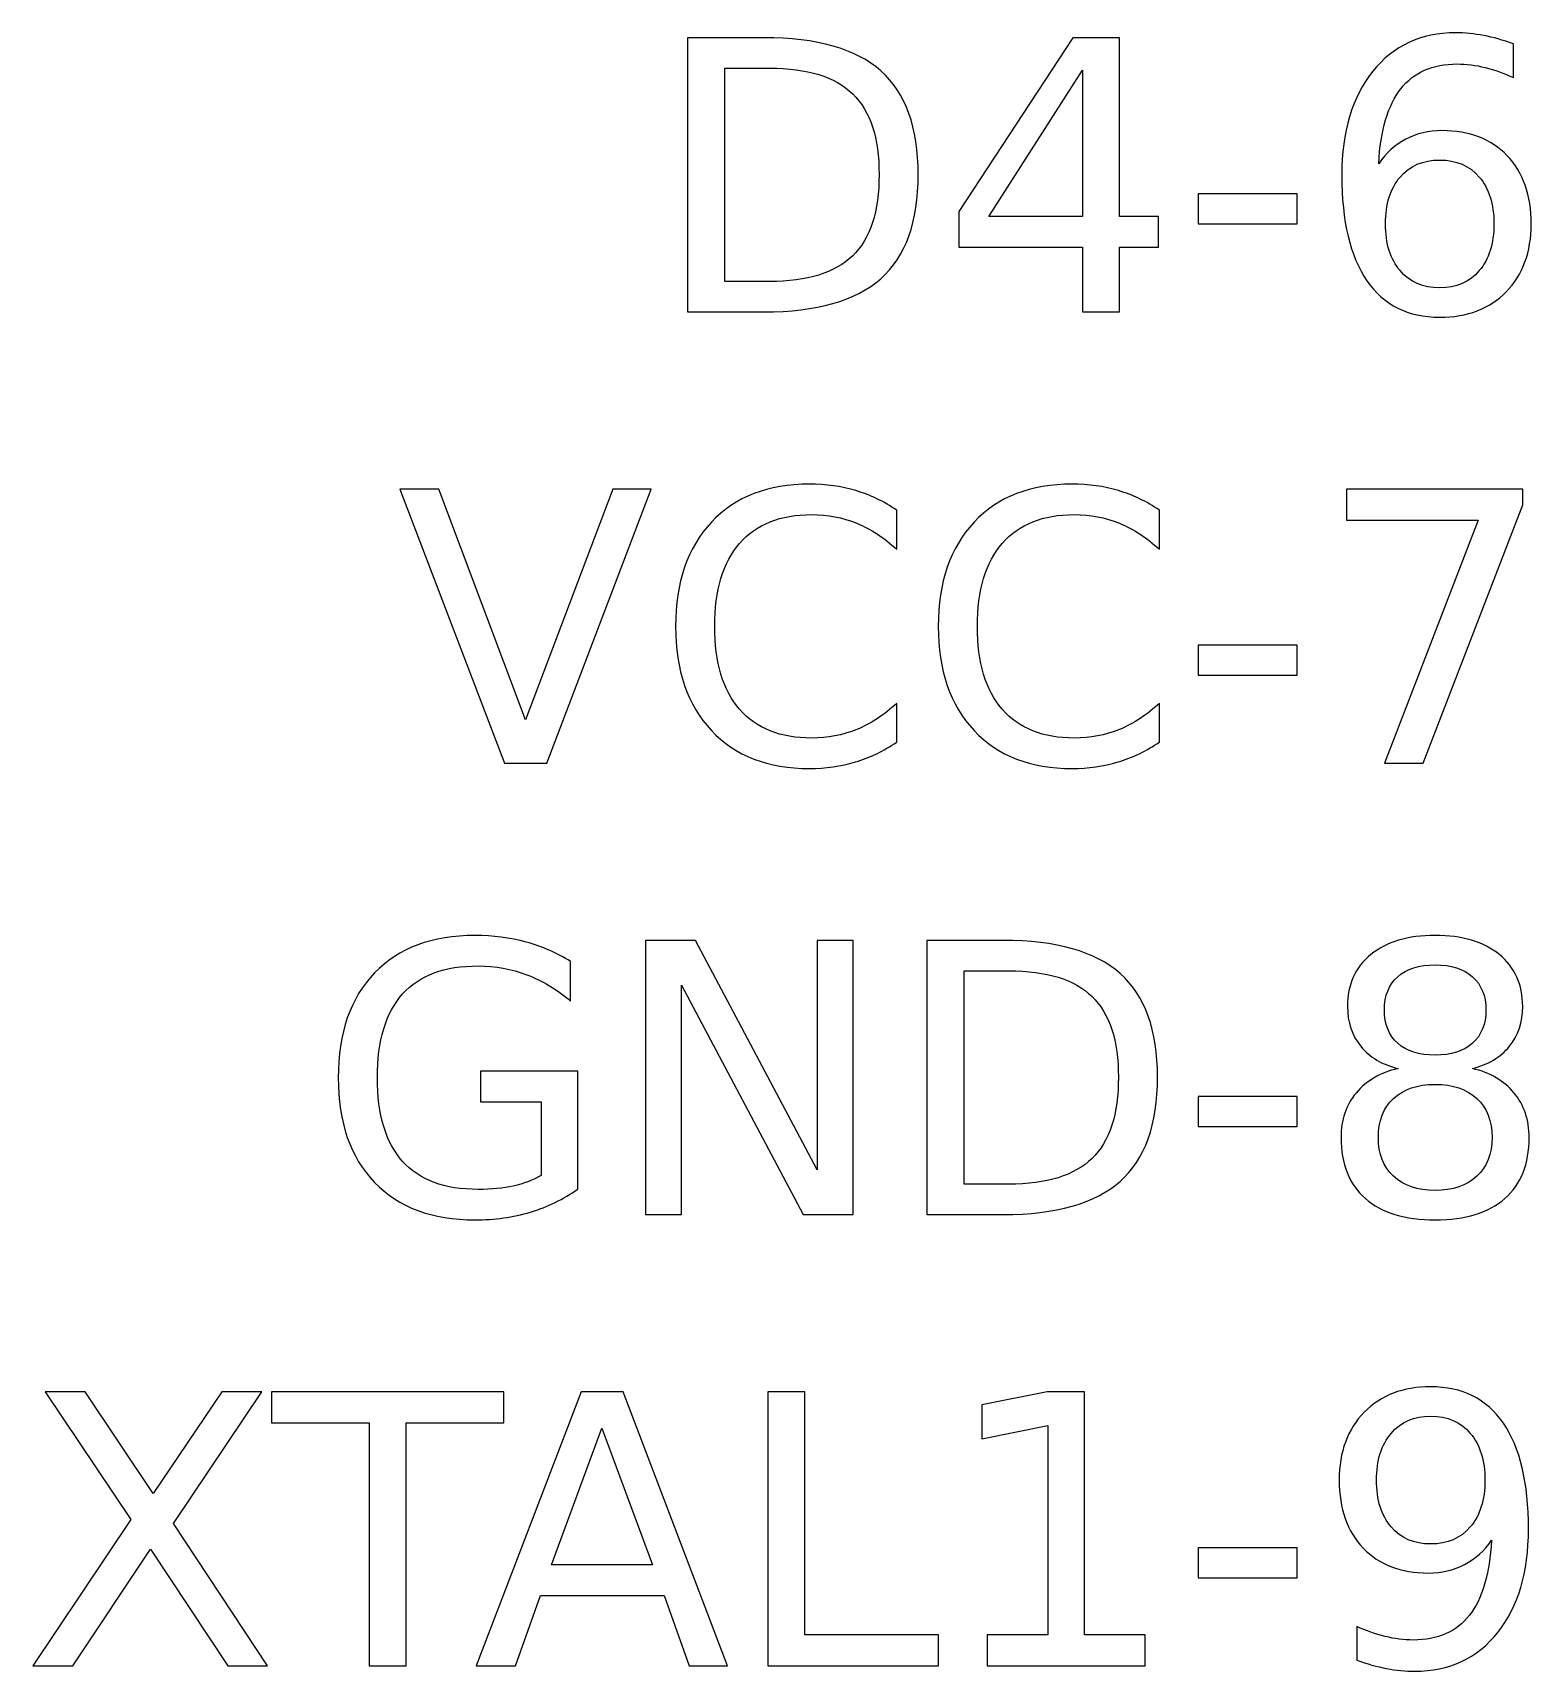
# Model space of a CAD drawing. Header units: centimetres. Extents: x -12.19 to -8.67, y -16.58 to -12.59.
# Drawn here: x -11.825 to -10.982, y -15.311 to -14.389 of the extents above; entities that cross this region are included whole.
import ezdxf

# ---------------------------------------------------------------- set-up
doc = ezdxf.new("R2010")
doc.units = ezdxf.units.CM
doc.header["$MEASUREMENT"] = 0
doc.layers.add('Layer 1', color=7, linetype='Continuous')

msp = doc.modelspace()

# ---------------------------------------------------------------- linework, layer by layer
at = {"layer": 'Layer 1', "color": 250}
for points, knots in [([(-11.45641, -14.39175), (-11.45641, -14.39175), (-11.41353, -14.39175), (-11.41353, -14.39175), (-11.41353, -14.39175), (-11.38361, -14.39175), (-11.36167, -14.39796), (-11.3477, -14.41041), (-11.3477, -14.41041), (-11.3337, -14.42283), (-11.32672, -14.4423), (-11.32672, -14.46876), (-11.32672, -14.46876), (-11.32672, -14.49536), (-11.33374, -14.51487), (-11.34781, -14.52735), (-11.34781, -14.52735), (-11.36185, -14.53981), (-11.38375, -14.54605), (-11.41353, -14.54605), (-11.41353, -14.54605), (-11.41353, -14.54605), (-11.45641, -14.54605), (-11.45641, -14.54605), (-11.45641, -14.54605), (-11.45641, -14.54605), (-11.45641, -14.39175), (-11.45641, -14.39175)], [0, 0, 0, 0, 0.142857, 0.142857, 0.142857, 0.142857, 0.285714, 0.285714, 0.285714, 0.285714, 0.428571, 0.428571, 0.428571, 0.428571, 0.571429, 0.571429, 0.571429, 0.571429, 0.714286, 0.714286, 0.714286, 0.714286, 0.857143, 0.857143, 0.857143, 0.857143, 1, 1, 1, 1]), ([(-11.23974, -14.39175), (-11.23974, -14.39175), (-11.21349, -14.39175), (-11.21349, -14.39175), (-11.21349, -14.39175), (-11.21349, -14.39175), (-11.21349, -14.49232), (-11.21349, -14.49232), (-11.21349, -14.49232), (-11.21349, -14.49232), (-11.19148, -14.49232), (-11.19148, -14.49232), (-11.19148, -14.49232), (-11.19148, -14.49232), (-11.19148, -14.50968), (-11.19148, -14.50968), (-11.19148, -14.50968), (-11.19148, -14.50968), (-11.21349, -14.50968), (-11.21349, -14.50968), (-11.21349, -14.50968), (-11.21349, -14.50968), (-11.21349, -14.54605), (-11.21349, -14.54605), (-11.21349, -14.54605), (-11.21349, -14.54605), (-11.23427, -14.54605), (-11.23427, -14.54605), (-11.23427, -14.54605), (-11.23427, -14.54605), (-11.23427, -14.50968), (-11.23427, -14.50968), (-11.23427, -14.50968), (-11.23427, -14.50968), (-11.30389, -14.50968), (-11.30389, -14.50968), (-11.30389, -14.50968), (-11.30389, -14.50968), (-11.30389, -14.48954), (-11.30389, -14.48954), (-11.30389, -14.48954), (-11.30389, -14.48954), (-11.23974, -14.39175), (-11.23974, -14.39175)], [0, 0, 0, 0, 0.090909, 0.090909, 0.090909, 0.090909, 0.181818, 0.181818, 0.181818, 0.181818, 0.272727, 0.272727, 0.272727, 0.272727, 0.363636, 0.363636, 0.363636, 0.363636, 0.454545, 0.454545, 0.454545, 0.454545, 0.545455, 0.545455, 0.545455, 0.545455, 0.636364, 0.636364, 0.636364, 0.636364, 0.727273, 0.727273, 0.727273, 0.727273, 0.818182, 0.818182, 0.818182, 0.818182, 0.909091, 0.909091, 0.909091, 0.909091, 1, 1, 1, 1]), ([(-10.99192, -14.39517), (-10.99192, -14.39517), (-10.99192, -14.41419), (-10.99192, -14.41419), (-10.99192, -14.41419), (-10.99714, -14.41172), (-11.00243, -14.40981), (-11.00779, -14.40851), (-11.00779, -14.40851), (-11.01312, -14.4072), (-11.01841, -14.40653), (-11.02367, -14.40653), (-11.02367, -14.40653), (-11.03742, -14.40653), (-11.04797, -14.41119), (-11.05524, -14.42047), (-11.05524, -14.42047), (-11.0625, -14.42978), (-11.06666, -14.44382), (-11.06768, -14.46266), (-11.06768, -14.46266), (-11.06362, -14.45666), (-11.05851, -14.45204), (-11.05238, -14.44883), (-11.05238, -14.44883), (-11.04624, -14.44562), (-11.03951, -14.44403), (-11.03213, -14.44403), (-11.03213, -14.44403), (-11.01665, -14.44403), (-11.00437, -14.44872), (-10.99537, -14.45814), (-10.99537, -14.45814), (-10.98638, -14.46756), (-10.9819, -14.48033), (-10.9819, -14.49652), (-10.9819, -14.49652), (-10.9819, -14.5124), (-10.98659, -14.5251), (-10.99594, -14.53469), (-10.99594, -14.53469), (-11.00532, -14.54425), (-11.01781, -14.54905), (-11.03337, -14.54905), (-11.03337, -14.54905), (-11.05122, -14.54905), (-11.06486, -14.5422), (-11.07431, -14.52852), (-11.07431, -14.52852), (-11.08373, -14.51487), (-11.08846, -14.49504), (-11.08846, -14.46904), (-11.08846, -14.46904), (-11.08846, -14.44466), (-11.08267, -14.42523), (-11.0711, -14.41073), (-11.0711, -14.41073), (-11.0595, -14.39623), (-11.04399, -14.38896), (-11.02448, -14.38896), (-11.02448, -14.38896), (-11.01926, -14.38896), (-11.01396, -14.38949), (-11.0086, -14.39052), (-11.0086, -14.39052), (-11.00328, -14.39154), (-10.9977, -14.39309), (-10.99192, -14.39517)], [0, 0, 0, 0, 0.058824, 0.058824, 0.058824, 0.058824, 0.117647, 0.117647, 0.117647, 0.117647, 0.176471, 0.176471, 0.176471, 0.176471, 0.235294, 0.235294, 0.235294, 0.235294, 0.294118, 0.294118, 0.294118, 0.294118, 0.352941, 0.352941, 0.352941, 0.352941, 0.411765, 0.411765, 0.411765, 0.411765, 0.470588, 0.470588, 0.470588, 0.470588, 0.529412, 0.529412, 0.529412, 0.529412, 0.588235, 0.588235, 0.588235, 0.588235, 0.647059, 0.647059, 0.647059, 0.647059, 0.705882, 0.705882, 0.705882, 0.705882, 0.764706, 0.764706, 0.764706, 0.764706, 0.823529, 0.823529, 0.823529, 0.823529, 0.882353, 0.882353, 0.882353, 0.882353, 0.941176, 0.941176, 0.941176, 0.941176, 1, 1, 1, 1]), ([(-11.43553, -14.40889), (-11.43553, -14.40889), (-11.43553, -14.52891), (-11.43553, -14.52891), (-11.43553, -14.52891), (-11.43553, -14.52891), (-11.41032, -14.52891), (-11.41032, -14.52891), (-11.41032, -14.52891), (-11.38904, -14.52891), (-11.37345, -14.52407), (-11.36354, -14.51444), (-11.36354, -14.51444), (-11.35366, -14.50478), (-11.34872, -14.48957), (-11.34872, -14.46876), (-11.34872, -14.46876), (-11.34872, -14.44809), (-11.35366, -14.43292), (-11.36354, -14.42332), (-11.36354, -14.42332), (-11.37345, -14.41369), (-11.38904, -14.40889), (-11.41032, -14.40889), (-11.41032, -14.40889), (-11.41032, -14.40889), (-11.43553, -14.40889), (-11.43553, -14.40889)], [0, 0, 0, 0, 0.142857, 0.142857, 0.142857, 0.142857, 0.285714, 0.285714, 0.285714, 0.285714, 0.428571, 0.428571, 0.428571, 0.428571, 0.571429, 0.571429, 0.571429, 0.571429, 0.714286, 0.714286, 0.714286, 0.714286, 0.857143, 0.857143, 0.857143, 0.857143, 1, 1, 1, 1]), ([(-11.23427, -14.40995), (-11.23427, -14.40995), (-11.28696, -14.49232), (-11.28696, -14.49232), (-11.28696, -14.49232), (-11.28696, -14.49232), (-11.23427, -14.49232), (-11.23427, -14.49232), (-11.23427, -14.49232), (-11.23427, -14.49232), (-11.23427, -14.40995), (-11.23427, -14.40995)], [0, 0, 0, 0, 0.333333, 0.333333, 0.333333, 0.333333, 0.666667, 0.666667, 0.666667, 0.666667, 1, 1, 1, 1]), ([(-11.03337, -14.46057), (-11.04275, -14.46057), (-11.05019, -14.46378), (-11.05566, -14.47017), (-11.05566, -14.47017), (-11.06112, -14.47659), (-11.06387, -14.48537), (-11.06387, -14.49652), (-11.06387, -14.49652), (-11.06387, -14.50763), (-11.06112, -14.51638), (-11.05566, -14.52284), (-11.05566, -14.52284), (-11.05019, -14.52929), (-11.04275, -14.5325), (-11.03337, -14.5325), (-11.03337, -14.5325), (-11.02402, -14.5325), (-11.01658, -14.52929), (-11.01111, -14.52284), (-11.01111, -14.52284), (-11.00564, -14.51638), (-11.00289, -14.50763), (-11.00289, -14.49652), (-11.00289, -14.49652), (-11.00289, -14.48537), (-11.00564, -14.47659), (-11.01111, -14.47017), (-11.01111, -14.47017), (-11.01658, -14.46378), (-11.02402, -14.46057), (-11.03337, -14.46057)], [0, 0, 0, 0, 0.125, 0.125, 0.125, 0.125, 0.25, 0.25, 0.25, 0.25, 0.375, 0.375, 0.375, 0.375, 0.5, 0.5, 0.5, 0.5, 0.625, 0.625, 0.625, 0.625, 0.75, 0.75, 0.75, 0.75, 0.875, 0.875, 0.875, 0.875, 1, 1, 1, 1]), ([(-11.16926, -14.47962), (-11.16926, -14.47962), (-11.11357, -14.47962), (-11.11357, -14.47962), (-11.11357, -14.47962), (-11.11357, -14.47962), (-11.11357, -14.49656), (-11.11357, -14.49656), (-11.11357, -14.49656), (-11.11357, -14.49656), (-11.16926, -14.49656), (-11.16926, -14.49656), (-11.16926, -14.49656), (-11.16926, -14.49656), (-11.16926, -14.47962), (-11.16926, -14.47962)], [0, 0, 0, 0, 0.25, 0.25, 0.25, 0.25, 0.5, 0.5, 0.5, 0.5, 0.75, 0.75, 0.75, 0.75, 1, 1, 1, 1]), ([(-11.55934, -14.80005), (-11.55934, -14.80005), (-11.61824, -14.64575), (-11.61824, -14.64575), (-11.61824, -14.64575), (-11.61824, -14.64575), (-11.59644, -14.64575), (-11.59644, -14.64575), (-11.59644, -14.64575), (-11.59644, -14.64575), (-11.54756, -14.77567), (-11.54756, -14.77567), (-11.54756, -14.77567), (-11.54756, -14.77567), (-11.49856, -14.64575), (-11.49856, -14.64575), (-11.49856, -14.64575), (-11.49856, -14.64575), (-11.47687, -14.64575), (-11.47687, -14.64575), (-11.47687, -14.64575), (-11.47687, -14.64575), (-11.53567, -14.80005), (-11.53567, -14.80005), (-11.53567, -14.80005), (-11.53567, -14.80005), (-11.55934, -14.80005), (-11.55934, -14.80005)], [0, 0, 0, 0, 0.142857, 0.142857, 0.142857, 0.142857, 0.285714, 0.285714, 0.285714, 0.285714, 0.428571, 0.428571, 0.428571, 0.428571, 0.571429, 0.571429, 0.571429, 0.571429, 0.714286, 0.714286, 0.714286, 0.714286, 0.857143, 0.857143, 0.857143, 0.857143, 1, 1, 1, 1]), ([(-11.33881, -14.65764), (-11.33881, -14.65764), (-11.33881, -14.67965), (-11.33881, -14.67965), (-11.33881, -14.67965), (-11.34582, -14.67309), (-11.35333, -14.66822), (-11.36127, -14.66498), (-11.36127, -14.66498), (-11.36924, -14.66173), (-11.37768, -14.66011), (-11.38664, -14.66011), (-11.38664, -14.66011), (-11.40427, -14.66011), (-11.41779, -14.6655), (-11.42717, -14.6763), (-11.42717, -14.6763), (-11.43651, -14.68706), (-11.4412, -14.70265), (-11.4412, -14.72304), (-11.4412, -14.72304), (-11.4412, -14.7434), (-11.43651, -14.75895), (-11.42717, -14.76971), (-11.42717, -14.76971), (-11.41779, -14.78051), (-11.40427, -14.7859), (-11.38664, -14.7859), (-11.38664, -14.7859), (-11.37768, -14.7859), (-11.36924, -14.78428), (-11.36127, -14.78104), (-11.36127, -14.78104), (-11.35333, -14.77779), (-11.34582, -14.77292), (-11.33881, -14.76636), (-11.33881, -14.76636), (-11.33881, -14.76636), (-11.33881, -14.78816), (-11.33881, -14.78816), (-11.33881, -14.78816), (-11.3461, -14.79314), (-11.35383, -14.79684), (-11.36201, -14.79931), (-11.36201, -14.79931), (-11.37016, -14.80181), (-11.3788, -14.80305), (-11.38787, -14.80305), (-11.38787, -14.80305), (-11.41126, -14.80305), (-11.42964, -14.79589), (-11.44307, -14.7816), (-11.44307, -14.7816), (-11.45651, -14.76731), (-11.46321, -14.74781), (-11.46321, -14.72304), (-11.46321, -14.72304), (-11.46321, -14.69824), (-11.45651, -14.6787), (-11.44307, -14.66441), (-11.44307, -14.66441), (-11.42964, -14.65012), (-11.41126, -14.64296), (-11.38787, -14.64296), (-11.38787, -14.64296), (-11.37866, -14.64296), (-11.36995, -14.6442), (-11.3618, -14.64663), (-11.3618, -14.64663), (-11.35362, -14.64907), (-11.34596, -14.65273), (-11.33881, -14.65764)], [0, 0, 0, 0, 0.055556, 0.055556, 0.055556, 0.055556, 0.111111, 0.111111, 0.111111, 0.111111, 0.166667, 0.166667, 0.166667, 0.166667, 0.222222, 0.222222, 0.222222, 0.222222, 0.277778, 0.277778, 0.277778, 0.277778, 0.333333, 0.333333, 0.333333, 0.333333, 0.388889, 0.388889, 0.388889, 0.388889, 0.444444, 0.444444, 0.444444, 0.444444, 0.5, 0.5, 0.5, 0.5, 0.555556, 0.555556, 0.555556, 0.555556, 0.611111, 0.611111, 0.611111, 0.611111, 0.666667, 0.666667, 0.666667, 0.666667, 0.722222, 0.722222, 0.722222, 0.722222, 0.777778, 0.777778, 0.777778, 0.777778, 0.833333, 0.833333, 0.833333, 0.833333, 0.888889, 0.888889, 0.888889, 0.888889, 0.944444, 0.944444, 0.944444, 0.944444, 1, 1, 1, 1]), ([(-11.19106, -14.65764), (-11.19106, -14.65764), (-11.19106, -14.67965), (-11.19106, -14.67965), (-11.19106, -14.67965), (-11.19807, -14.67309), (-11.20558, -14.66822), (-11.21352, -14.66498), (-11.21352, -14.66498), (-11.22149, -14.66173), (-11.22993, -14.66011), (-11.23889, -14.66011), (-11.23889, -14.66011), (-11.25652, -14.66011), (-11.27004, -14.6655), (-11.27942, -14.6763), (-11.27942, -14.6763), (-11.28876, -14.68706), (-11.29345, -14.70265), (-11.29345, -14.72304), (-11.29345, -14.72304), (-11.29345, -14.7434), (-11.28876, -14.75895), (-11.27942, -14.76971), (-11.27942, -14.76971), (-11.27004, -14.78051), (-11.25652, -14.7859), (-11.23889, -14.7859), (-11.23889, -14.7859), (-11.22993, -14.7859), (-11.22149, -14.78428), (-11.21352, -14.78104), (-11.21352, -14.78104), (-11.20558, -14.77779), (-11.19807, -14.77292), (-11.19106, -14.76636), (-11.19106, -14.76636), (-11.19106, -14.76636), (-11.19106, -14.78816), (-11.19106, -14.78816), (-11.19106, -14.78816), (-11.19835, -14.79314), (-11.20608, -14.79684), (-11.21426, -14.79931), (-11.21426, -14.79931), (-11.22241, -14.80181), (-11.23105, -14.80305), (-11.24012, -14.80305), (-11.24012, -14.80305), (-11.26351, -14.80305), (-11.28189, -14.79589), (-11.29532, -14.7816), (-11.29532, -14.7816), (-11.30876, -14.76731), (-11.31546, -14.74781), (-11.31546, -14.72304), (-11.31546, -14.72304), (-11.31546, -14.69824), (-11.30876, -14.6787), (-11.29532, -14.66441), (-11.29532, -14.66441), (-11.28189, -14.65012), (-11.26351, -14.64296), (-11.24012, -14.64296), (-11.24012, -14.64296), (-11.23091, -14.64296), (-11.2222, -14.6442), (-11.21405, -14.64663), (-11.21405, -14.64663), (-11.20587, -14.64907), (-11.19821, -14.65273), (-11.19106, -14.65764)], [0, 0, 0, 0, 0.055556, 0.055556, 0.055556, 0.055556, 0.111111, 0.111111, 0.111111, 0.111111, 0.166667, 0.166667, 0.166667, 0.166667, 0.222222, 0.222222, 0.222222, 0.222222, 0.277778, 0.277778, 0.277778, 0.277778, 0.333333, 0.333333, 0.333333, 0.333333, 0.388889, 0.388889, 0.388889, 0.388889, 0.444444, 0.444444, 0.444444, 0.444444, 0.5, 0.5, 0.5, 0.5, 0.555556, 0.555556, 0.555556, 0.555556, 0.611111, 0.611111, 0.611111, 0.611111, 0.666667, 0.666667, 0.666667, 0.666667, 0.722222, 0.722222, 0.722222, 0.722222, 0.777778, 0.777778, 0.777778, 0.777778, 0.833333, 0.833333, 0.833333, 0.833333, 0.888889, 0.888889, 0.888889, 0.888889, 0.944444, 0.944444, 0.944444, 0.944444, 1, 1, 1, 1]), ([(-11.08588, -14.64575), (-11.08588, -14.64575), (-10.98666, -14.64575), (-10.98666, -14.64575), (-10.98666, -14.64575), (-10.98666, -14.64575), (-10.98666, -14.65464), (-10.98666, -14.65464), (-10.98666, -14.65464), (-10.98666, -14.65464), (-11.04272, -14.80005), (-11.04272, -14.80005), (-11.04272, -14.80005), (-11.04272, -14.80005), (-11.06451, -14.80005), (-11.06451, -14.80005), (-11.06451, -14.80005), (-11.06451, -14.80005), (-11.01178, -14.66332), (-11.01178, -14.66332), (-11.01178, -14.66332), (-11.01178, -14.66332), (-11.08588, -14.66332), (-11.08588, -14.66332), (-11.08588, -14.66332), (-11.08588, -14.66332), (-11.08588, -14.64575), (-11.08588, -14.64575)], [0, 0, 0, 0, 0.142857, 0.142857, 0.142857, 0.142857, 0.285714, 0.285714, 0.285714, 0.285714, 0.428571, 0.428571, 0.428571, 0.428571, 0.571429, 0.571429, 0.571429, 0.571429, 0.714286, 0.714286, 0.714286, 0.714286, 0.857143, 0.857143, 0.857143, 0.857143, 1, 1, 1, 1]), ([(-11.16926, -14.73362), (-11.16926, -14.73362), (-11.11357, -14.73362), (-11.11357, -14.73362), (-11.11357, -14.73362), (-11.11357, -14.73362), (-11.11357, -14.75056), (-11.11357, -14.75056), (-11.11357, -14.75056), (-11.11357, -14.75056), (-11.16926, -14.75056), (-11.16926, -14.75056), (-11.16926, -14.75056), (-11.16926, -14.75056), (-11.16926, -14.73362), (-11.16926, -14.73362)], [0, 0, 0, 0, 0.25, 0.25, 0.25, 0.25, 0.5, 0.5, 0.5, 0.5, 0.75, 0.75, 0.75, 0.75, 1, 1, 1, 1]), ([(-11.53888, -15.03204), (-11.53888, -15.03204), (-11.53888, -14.99059), (-11.53888, -14.99059), (-11.53888, -14.99059), (-11.53888, -14.99059), (-11.57299, -14.99059), (-11.57299, -14.99059), (-11.57299, -14.99059), (-11.57299, -14.99059), (-11.57299, -14.97344), (-11.57299, -14.97344), (-11.57299, -14.97344), (-11.57299, -14.97344), (-11.51821, -14.97344), (-11.51821, -14.97344), (-11.51821, -14.97344), (-11.51821, -14.97344), (-11.51821, -15.03969), (-11.51821, -15.03969), (-11.51821, -15.03969), (-11.52626, -15.04541), (-11.53514, -15.04975), (-11.54487, -15.05267), (-11.54487, -15.05267), (-11.55458, -15.0556), (-11.56495, -15.05705), (-11.57599, -15.05705), (-11.57599, -15.05705), (-11.60008, -15.05705), (-11.61896, -15.04999), (-11.63253, -15.03592), (-11.63253, -15.03592), (-11.64614, -15.02181), (-11.65295, -15.00219), (-11.65295, -14.97704), (-11.65295, -14.97704), (-11.65295, -14.95185), (-11.64614, -14.9322), (-11.63253, -14.91809), (-11.63253, -14.91809), (-11.61896, -14.90402), (-11.60008, -14.89696), (-11.57595, -14.89696), (-11.57595, -14.89696), (-11.5659, -14.89696), (-11.55634, -14.8982), (-11.54727, -14.90067), (-11.54727, -14.90067), (-11.53824, -14.90317), (-11.52988, -14.90681), (-11.52224, -14.91164), (-11.52224, -14.91164), (-11.52224, -14.91164), (-11.52224, -14.93386), (-11.52224, -14.93386), (-11.52224, -14.93386), (-11.52995, -14.9273), (-11.53814, -14.9224), (-11.54681, -14.91908), (-11.54681, -14.91908), (-11.55549, -14.91577), (-11.56463, -14.91411), (-11.57422, -14.91411), (-11.57422, -14.91411), (-11.5931, -14.91411), (-11.60728, -14.91936), (-11.61673, -14.92991), (-11.61673, -14.92991), (-11.62621, -14.94046), (-11.63094, -14.95619), (-11.63094, -14.97704), (-11.63094, -14.97704), (-11.63094, -14.99785), (-11.62621, -15.01355), (-11.61673, -15.0241), (-11.61673, -15.0241), (-11.60728, -15.03465), (-11.5931, -15.0399), (-11.57422, -15.0399), (-11.57422, -15.0399), (-11.56685, -15.0399), (-11.56025, -15.03927), (-11.55447, -15.038), (-11.55447, -15.038), (-11.54868, -15.03673), (-11.5435, -15.03472), (-11.53888, -15.03204)], [0, 0, 0, 0, 0.045455, 0.045455, 0.045455, 0.045455, 0.090909, 0.090909, 0.090909, 0.090909, 0.136364, 0.136364, 0.136364, 0.136364, 0.181818, 0.181818, 0.181818, 0.181818, 0.227273, 0.227273, 0.227273, 0.227273, 0.272727, 0.272727, 0.272727, 0.272727, 0.318182, 0.318182, 0.318182, 0.318182, 0.363636, 0.363636, 0.363636, 0.363636, 0.409091, 0.409091, 0.409091, 0.409091, 0.454545, 0.454545, 0.454545, 0.454545, 0.5, 0.5, 0.5, 0.5, 0.545455, 0.545455, 0.545455, 0.545455, 0.590909, 0.590909, 0.590909, 0.590909, 0.636364, 0.636364, 0.636364, 0.636364, 0.681818, 0.681818, 0.681818, 0.681818, 0.727273, 0.727273, 0.727273, 0.727273, 0.772727, 0.772727, 0.772727, 0.772727, 0.818182, 0.818182, 0.818182, 0.818182, 0.863636, 0.863636, 0.863636, 0.863636, 0.909091, 0.909091, 0.909091, 0.909091, 0.954545, 0.954545, 0.954545, 0.954545, 1, 1, 1, 1]), ([(-11.48008, -14.89975), (-11.48008, -14.89975), (-11.45198, -14.89975), (-11.45198, -14.89975), (-11.45198, -14.89975), (-11.45198, -14.89975), (-11.38354, -15.02883), (-11.38354, -15.02883), (-11.38354, -15.02883), (-11.38354, -15.02883), (-11.38354, -14.89975), (-11.38354, -14.89975), (-11.38354, -14.89975), (-11.38354, -14.89975), (-11.3633, -14.89975), (-11.3633, -14.89975), (-11.3633, -14.89975), (-11.3633, -14.89975), (-11.3633, -15.05405), (-11.3633, -15.05405), (-11.3633, -15.05405), (-11.3633, -15.05405), (-11.39141, -15.05405), (-11.39141, -15.05405), (-11.39141, -15.05405), (-11.39141, -15.05405), (-11.45983, -14.92497), (-11.45983, -14.92497), (-11.45983, -14.92497), (-11.45983, -14.92497), (-11.45983, -15.05405), (-11.45983, -15.05405), (-11.45983, -15.05405), (-11.45983, -15.05405), (-11.48008, -15.05405), (-11.48008, -15.05405), (-11.48008, -15.05405), (-11.48008, -15.05405), (-11.48008, -14.89975), (-11.48008, -14.89975)], [0, 0, 0, 0, 0.1, 0.1, 0.1, 0.1, 0.2, 0.2, 0.2, 0.2, 0.3, 0.3, 0.3, 0.3, 0.4, 0.4, 0.4, 0.4, 0.5, 0.5, 0.5, 0.5, 0.6, 0.6, 0.6, 0.6, 0.7, 0.7, 0.7, 0.7, 0.8, 0.8, 0.8, 0.8, 0.9, 0.9, 0.9, 0.9, 1, 1, 1, 1]), ([(-11.32178, -14.89975), (-11.32178, -14.89975), (-11.2789, -14.89975), (-11.2789, -14.89975), (-11.2789, -14.89975), (-11.24898, -14.89975), (-11.22704, -14.90596), (-11.21307, -14.91841), (-11.21307, -14.91841), (-11.19907, -14.93083), (-11.19209, -14.9503), (-11.19209, -14.97676), (-11.19209, -14.97676), (-11.19209, -15.00336), (-11.19911, -15.02287), (-11.21318, -15.03535), (-11.21318, -15.03535), (-11.22722, -15.04781), (-11.24912, -15.05405), (-11.2789, -15.05405), (-11.2789, -15.05405), (-11.2789, -15.05405), (-11.32178, -15.05405), (-11.32178, -15.05405), (-11.32178, -15.05405), (-11.32178, -15.05405), (-11.32178, -14.89975), (-11.32178, -14.89975)], [0, 0, 0, 0, 0.142857, 0.142857, 0.142857, 0.142857, 0.285714, 0.285714, 0.285714, 0.285714, 0.428571, 0.428571, 0.428571, 0.428571, 0.571429, 0.571429, 0.571429, 0.571429, 0.714286, 0.714286, 0.714286, 0.714286, 0.857143, 0.857143, 0.857143, 0.857143, 1, 1, 1, 1]), ([(-11.05683, -14.97189), (-11.06578, -14.96967), (-11.07276, -14.96551), (-11.07777, -14.95937), (-11.07777, -14.95937), (-11.08274, -14.95326), (-11.08525, -14.94579), (-11.08525, -14.93697), (-11.08525, -14.93697), (-11.08525, -14.92462), (-11.08087, -14.91488), (-11.07209, -14.90772), (-11.07209, -14.90772), (-11.06331, -14.90056), (-11.05125, -14.89696), (-11.03598, -14.89696), (-11.03598, -14.89696), (-11.02063, -14.89696), (-11.00857, -14.90056), (-10.99982, -14.90772), (-10.99982, -14.90772), (-10.99107, -14.91488), (-10.9867, -14.92462), (-10.9867, -14.93697), (-10.9867, -14.93697), (-10.9867, -14.94579), (-10.9892, -14.95326), (-10.99417, -14.95937), (-10.99417, -14.95937), (-10.99918, -14.96551), (-11.00613, -14.96967), (-11.01502, -14.97189), (-11.01502, -14.97189), (-11.00493, -14.97422), (-10.9971, -14.9788), (-10.99149, -14.98565), (-10.99149, -14.98565), (-10.98588, -14.99246), (-10.98306, -15.00078), (-10.98306, -15.01066), (-10.98306, -15.01066), (-10.98306, -15.02558), (-10.98761, -15.03708), (-10.99675, -15.04505), (-10.99675, -15.04505), (-11.00589, -15.05306), (-11.01897, -15.05705), (-11.03598, -15.05705), (-11.03598, -15.05705), (-11.05298, -15.05705), (-11.06606, -15.05306), (-11.0752, -15.04505), (-11.0752, -15.04505), (-11.08433, -15.03708), (-11.08888, -15.02558), (-11.08888, -15.01066), (-11.08888, -15.01066), (-11.08888, -15.00078), (-11.08606, -14.99246), (-11.08042, -14.98565), (-11.08042, -14.98565), (-11.07474, -14.9788), (-11.06691, -14.97422), (-11.05683, -14.97189)], [0, 0, 0, 0, 0.0625, 0.0625, 0.0625, 0.0625, 0.125, 0.125, 0.125, 0.125, 0.1875, 0.1875, 0.1875, 0.1875, 0.25, 0.25, 0.25, 0.25, 0.3125, 0.3125, 0.3125, 0.3125, 0.375, 0.375, 0.375, 0.375, 0.4375, 0.4375, 0.4375, 0.4375, 0.5, 0.5, 0.5, 0.5, 0.5625, 0.5625, 0.5625, 0.5625, 0.625, 0.625, 0.625, 0.625, 0.6875, 0.6875, 0.6875, 0.6875, 0.75, 0.75, 0.75, 0.75, 0.8125, 0.8125, 0.8125, 0.8125, 0.875, 0.875, 0.875, 0.875, 0.9375, 0.9375, 0.9375, 0.9375, 1, 1, 1, 1]), ([(-11.3009, -14.91689), (-11.3009, -14.91689), (-11.3009, -15.03691), (-11.3009, -15.03691), (-11.3009, -15.03691), (-11.3009, -15.03691), (-11.27569, -15.03691), (-11.27569, -15.03691), (-11.27569, -15.03691), (-11.25441, -15.03691), (-11.23882, -15.03207), (-11.22891, -15.02244), (-11.22891, -15.02244), (-11.21903, -15.01278), (-11.21409, -14.99757), (-11.21409, -14.97676), (-11.21409, -14.97676), (-11.21409, -14.95609), (-11.21903, -14.94092), (-11.22891, -14.93132), (-11.22891, -14.93132), (-11.23882, -14.92169), (-11.25441, -14.91689), (-11.27569, -14.91689), (-11.27569, -14.91689), (-11.27569, -14.91689), (-11.3009, -14.91689), (-11.3009, -14.91689)], [0, 0, 0, 0, 0.142857, 0.142857, 0.142857, 0.142857, 0.285714, 0.285714, 0.285714, 0.285714, 0.428571, 0.428571, 0.428571, 0.428571, 0.571429, 0.571429, 0.571429, 0.571429, 0.714286, 0.714286, 0.714286, 0.714286, 0.857143, 0.857143, 0.857143, 0.857143, 1, 1, 1, 1]), ([(-11.06447, -14.93891), (-11.06447, -14.94691), (-11.06197, -14.95316), (-11.057, -14.95764), (-11.057, -14.95764), (-11.05199, -14.96212), (-11.04501, -14.96434), (-11.03598, -14.96434), (-11.03598, -14.96434), (-11.02702, -14.96434), (-11.02003, -14.96212), (-11.01495, -14.95764), (-11.01495, -14.95764), (-11.00991, -14.95316), (-11.00737, -14.94691), (-11.00737, -14.93891), (-11.00737, -14.93891), (-11.00737, -14.93093), (-11.00991, -14.92469), (-11.01495, -14.92021), (-11.01495, -14.92021), (-11.02003, -14.91573), (-11.02702, -14.91351), (-11.03598, -14.91351), (-11.03598, -14.91351), (-11.04501, -14.91351), (-11.05199, -14.91573), (-11.057, -14.92021), (-11.057, -14.92021), (-11.06197, -14.92469), (-11.06447, -14.93093), (-11.06447, -14.93891)], [0, 0, 0, 0, 0.125, 0.125, 0.125, 0.125, 0.25, 0.25, 0.25, 0.25, 0.375, 0.375, 0.375, 0.375, 0.5, 0.5, 0.5, 0.5, 0.625, 0.625, 0.625, 0.625, 0.75, 0.75, 0.75, 0.75, 0.875, 0.875, 0.875, 0.875, 1, 1, 1, 1]), ([(-11.03598, -14.98078), (-11.04589, -14.98078), (-11.05369, -14.98343), (-11.05936, -14.98875), (-11.05936, -14.98875), (-11.06504, -14.99404), (-11.06789, -15.00135), (-11.06789, -15.01062), (-11.06789, -15.01062), (-11.06789, -15.01994), (-11.06504, -15.02724), (-11.05936, -15.03253), (-11.05936, -15.03253), (-11.05369, -15.03786), (-11.04589, -15.0405), (-11.03598, -15.0405), (-11.03598, -15.0405), (-11.02606, -15.0405), (-11.01823, -15.03782), (-11.01252, -15.0325), (-11.01252, -15.0325), (-11.0068, -15.02717), (-11.00395, -15.01987), (-11.00395, -15.01062), (-11.00395, -15.01062), (-11.00395, -15.00135), (-11.0068, -14.99404), (-11.01248, -14.98875), (-11.01248, -14.98875), (-11.01816, -14.98343), (-11.02599, -14.98078), (-11.03598, -14.98078)], [0, 0, 0, 0, 0.125, 0.125, 0.125, 0.125, 0.25, 0.25, 0.25, 0.25, 0.375, 0.375, 0.375, 0.375, 0.5, 0.5, 0.5, 0.5, 0.625, 0.625, 0.625, 0.625, 0.75, 0.75, 0.75, 0.75, 0.875, 0.875, 0.875, 0.875, 1, 1, 1, 1]), ([(-11.16926, -14.98762), (-11.16926, -14.98762), (-11.11357, -14.98762), (-11.11357, -14.98762), (-11.11357, -14.98762), (-11.11357, -14.98762), (-11.11357, -15.00456), (-11.11357, -15.00456), (-11.11357, -15.00456), (-11.11357, -15.00456), (-11.16926, -15.00456), (-11.16926, -15.00456), (-11.16926, -15.00456), (-11.16926, -15.00456), (-11.16926, -14.98762), (-11.16926, -14.98762)], [0, 0, 0, 0, 0.25, 0.25, 0.25, 0.25, 0.5, 0.5, 0.5, 0.5, 0.75, 0.75, 0.75, 0.75, 1, 1, 1, 1]), ([(-11.81775, -15.15375), (-11.81775, -15.15375), (-11.79531, -15.15375), (-11.79531, -15.15375), (-11.79531, -15.15375), (-11.79531, -15.15375), (-11.75697, -15.21111), (-11.75697, -15.21111), (-11.75697, -15.21111), (-11.75697, -15.21111), (-11.71845, -15.15375), (-11.71845, -15.15375), (-11.71845, -15.15375), (-11.71845, -15.15375), (-11.69602, -15.15375), (-11.69602, -15.15375), (-11.69602, -15.15375), (-11.69602, -15.15375), (-11.74561, -15.22787), (-11.74561, -15.22787), (-11.74561, -15.22787), (-11.74561, -15.22787), (-11.69271, -15.30805), (-11.69271, -15.30805), (-11.69271, -15.30805), (-11.69271, -15.30805), (-11.71514, -15.30805), (-11.71514, -15.30805), (-11.71514, -15.30805), (-11.71514, -15.30805), (-11.75853, -15.24244), (-11.75853, -15.24244), (-11.75853, -15.24244), (-11.75853, -15.24244), (-11.80222, -15.30805), (-11.80222, -15.30805), (-11.80222, -15.30805), (-11.80222, -15.30805), (-11.82477, -15.30805), (-11.82477, -15.30805), (-11.82477, -15.30805), (-11.82477, -15.30805), (-11.76971, -15.22568), (-11.76971, -15.22568), (-11.76971, -15.22568), (-11.76971, -15.22568), (-11.81775, -15.15375), (-11.81775, -15.15375)], [0, 0, 0, 0, 0.083333, 0.083333, 0.083333, 0.083333, 0.166667, 0.166667, 0.166667, 0.166667, 0.25, 0.25, 0.25, 0.25, 0.333333, 0.333333, 0.333333, 0.333333, 0.416667, 0.416667, 0.416667, 0.416667, 0.5, 0.5, 0.5, 0.5, 0.583333, 0.583333, 0.583333, 0.583333, 0.666667, 0.666667, 0.666667, 0.666667, 0.75, 0.75, 0.75, 0.75, 0.833333, 0.833333, 0.833333, 0.833333, 0.916667, 0.916667, 0.916667, 0.916667, 1, 1, 1, 1]), ([(-11.69041, -15.15375), (-11.69041, -15.15375), (-11.55987, -15.15375), (-11.55987, -15.15375), (-11.55987, -15.15375), (-11.55987, -15.15375), (-11.55987, -15.17132), (-11.55987, -15.17132), (-11.55987, -15.17132), (-11.55987, -15.17132), (-11.61465, -15.17132), (-11.61465, -15.17132), (-11.61465, -15.17132), (-11.61465, -15.17132), (-11.61465, -15.30805), (-11.61465, -15.30805), (-11.61465, -15.30805), (-11.61465, -15.30805), (-11.63564, -15.30805), (-11.63564, -15.30805), (-11.63564, -15.30805), (-11.63564, -15.30805), (-11.63564, -15.17132), (-11.63564, -15.17132), (-11.63564, -15.17132), (-11.63564, -15.17132), (-11.69041, -15.17132), (-11.69041, -15.17132), (-11.69041, -15.17132), (-11.69041, -15.17132), (-11.69041, -15.15375), (-11.69041, -15.15375)], [0, 0, 0, 0, 0.125, 0.125, 0.125, 0.125, 0.25, 0.25, 0.25, 0.25, 0.375, 0.375, 0.375, 0.375, 0.5, 0.5, 0.5, 0.5, 0.625, 0.625, 0.625, 0.625, 0.75, 0.75, 0.75, 0.75, 0.875, 0.875, 0.875, 0.875, 1, 1, 1, 1]), ([(-11.51638, -15.15375), (-11.51638, -15.15375), (-11.49271, -15.15375), (-11.49271, -15.15375), (-11.49271, -15.15375), (-11.49271, -15.15375), (-11.43391, -15.30805), (-11.43391, -15.30805), (-11.43391, -15.30805), (-11.43391, -15.30805), (-11.4556, -15.30805), (-11.4556, -15.30805), (-11.4556, -15.30805), (-11.4556, -15.30805), (-11.46967, -15.26847), (-11.46967, -15.26847), (-11.46967, -15.26847), (-11.46967, -15.26847), (-11.53919, -15.26847), (-11.53919, -15.26847), (-11.53919, -15.26847), (-11.53919, -15.26847), (-11.55327, -15.30805), (-11.55327, -15.30805), (-11.55327, -15.30805), (-11.55327, -15.30805), (-11.57528, -15.30805), (-11.57528, -15.30805), (-11.57528, -15.30805), (-11.57528, -15.30805), (-11.51638, -15.15375), (-11.51638, -15.15375)], [0, 0, 0, 0, 0.125, 0.125, 0.125, 0.125, 0.25, 0.25, 0.25, 0.25, 0.375, 0.375, 0.375, 0.375, 0.5, 0.5, 0.5, 0.5, 0.625, 0.625, 0.625, 0.625, 0.75, 0.75, 0.75, 0.75, 0.875, 0.875, 0.875, 0.875, 1, 1, 1, 1]), ([(-11.41137, -15.15375), (-11.41137, -15.15375), (-11.39049, -15.15375), (-11.39049, -15.15375), (-11.39049, -15.15375), (-11.39049, -15.15375), (-11.39049, -15.29048), (-11.39049, -15.29048), (-11.39049, -15.29048), (-11.39049, -15.29048), (-11.31536, -15.29048), (-11.31536, -15.29048), (-11.31536, -15.29048), (-11.31536, -15.29048), (-11.31536, -15.30805), (-11.31536, -15.30805), (-11.31536, -15.30805), (-11.31536, -15.30805), (-11.41137, -15.30805), (-11.41137, -15.30805), (-11.41137, -15.30805), (-11.41137, -15.30805), (-11.41137, -15.15375), (-11.41137, -15.15375)], [0, 0, 0, 0, 0.166667, 0.166667, 0.166667, 0.166667, 0.333333, 0.333333, 0.333333, 0.333333, 0.5, 0.5, 0.5, 0.5, 0.666667, 0.666667, 0.666667, 0.666667, 0.833333, 0.833333, 0.833333, 0.833333, 1, 1, 1, 1]), ([(-11.28798, -15.29048), (-11.28798, -15.29048), (-11.25388, -15.29048), (-11.25388, -15.29048), (-11.25388, -15.29048), (-11.25388, -15.29048), (-11.25388, -15.17276), (-11.25388, -15.17276), (-11.25388, -15.17276), (-11.25388, -15.17276), (-11.29098, -15.18021), (-11.29098, -15.18021), (-11.29098, -15.18021), (-11.29098, -15.18021), (-11.29098, -15.16119), (-11.29098, -15.16119), (-11.29098, -15.16119), (-11.29098, -15.16119), (-11.25409, -15.15375), (-11.25409, -15.15375), (-11.25409, -15.15375), (-11.25409, -15.15375), (-11.23321, -15.15375), (-11.23321, -15.15375), (-11.23321, -15.15375), (-11.23321, -15.15375), (-11.23321, -15.29048), (-11.23321, -15.29048), (-11.23321, -15.29048), (-11.23321, -15.29048), (-11.1991, -15.29048), (-11.1991, -15.29048), (-11.1991, -15.29048), (-11.1991, -15.29048), (-11.1991, -15.30805), (-11.1991, -15.30805), (-11.1991, -15.30805), (-11.1991, -15.30805), (-11.28798, -15.30805), (-11.28798, -15.30805), (-11.28798, -15.30805), (-11.28798, -15.30805), (-11.28798, -15.29048), (-11.28798, -15.29048)], [0, 0, 0, 0, 0.090909, 0.090909, 0.090909, 0.090909, 0.181818, 0.181818, 0.181818, 0.181818, 0.272727, 0.272727, 0.272727, 0.272727, 0.363636, 0.363636, 0.363636, 0.363636, 0.454545, 0.454545, 0.454545, 0.454545, 0.545455, 0.545455, 0.545455, 0.545455, 0.636364, 0.636364, 0.636364, 0.636364, 0.727273, 0.727273, 0.727273, 0.727273, 0.818182, 0.818182, 0.818182, 0.818182, 0.909091, 0.909091, 0.909091, 0.909091, 1, 1, 1, 1]), ([(-11.07999, -15.30484), (-11.07999, -15.30484), (-11.07999, -15.28583), (-11.07999, -15.28583), (-11.07999, -15.28583), (-11.07477, -15.2883), (-11.06944, -15.2902), (-11.06408, -15.29151), (-11.06408, -15.29151), (-11.05869, -15.29281), (-11.05344, -15.29348), (-11.04825, -15.29348), (-11.04825, -15.29348), (-11.0345, -15.29348), (-11.02395, -15.28886), (-11.01668, -15.27958), (-11.01668, -15.27958), (-11.00941, -15.2703), (-11.00525, -15.25623), (-11.00423, -15.23736), (-11.00423, -15.23736), (-11.00821, -15.24328), (-11.01329, -15.24783), (-11.01943, -15.25101), (-11.01943, -15.25101), (-11.02557, -15.25418), (-11.03234, -15.25577), (-11.03979, -15.25577), (-11.03979, -15.25577), (-11.0552, -15.25577), (-11.06743, -15.25111), (-11.07643, -15.24177), (-11.07643, -15.24177), (-11.08543, -15.23242), (-11.08991, -15.21965), (-11.08991, -15.20345), (-11.08991, -15.20345), (-11.08991, -15.18762), (-11.08521, -15.17492), (-11.07587, -15.16532), (-11.07587, -15.16532), (-11.06648, -15.15576), (-11.054, -15.15096), (-11.03845, -15.15096), (-11.03845, -15.15096), (-11.0206, -15.15096), (-11.00698, -15.15781), (-10.99756, -15.17149), (-10.99756, -15.17149), (-10.98814, -15.18515), (-10.98345, -15.20501), (-10.98345, -15.23104), (-10.98345, -15.23104), (-10.98345, -15.25538), (-10.98924, -15.27478), (-11.00077, -15.28928), (-11.00077, -15.28928), (-11.01231, -15.30378), (-11.02783, -15.31105), (-11.04734, -15.31105), (-11.04734, -15.31105), (-11.05256, -15.31105), (-11.05788, -15.31052), (-11.06324, -15.3095), (-11.06324, -15.3095), (-11.06863, -15.30847), (-11.07421, -15.30692), (-11.07999, -15.30484)], [0, 0, 0, 0, 0.058824, 0.058824, 0.058824, 0.058824, 0.117647, 0.117647, 0.117647, 0.117647, 0.176471, 0.176471, 0.176471, 0.176471, 0.235294, 0.235294, 0.235294, 0.235294, 0.294118, 0.294118, 0.294118, 0.294118, 0.352941, 0.352941, 0.352941, 0.352941, 0.411765, 0.411765, 0.411765, 0.411765, 0.470588, 0.470588, 0.470588, 0.470588, 0.529412, 0.529412, 0.529412, 0.529412, 0.588235, 0.588235, 0.588235, 0.588235, 0.647059, 0.647059, 0.647059, 0.647059, 0.705882, 0.705882, 0.705882, 0.705882, 0.764706, 0.764706, 0.764706, 0.764706, 0.823529, 0.823529, 0.823529, 0.823529, 0.882353, 0.882353, 0.882353, 0.882353, 0.941176, 0.941176, 0.941176, 0.941176, 1, 1, 1, 1]), ([(-11.03841, -15.23944), (-11.02906, -15.23944), (-11.02162, -15.23623), (-11.01615, -15.22984), (-11.01615, -15.22984), (-11.01068, -15.22342), (-11.00793, -15.21464), (-11.00793, -15.20345), (-11.00793, -15.20345), (-11.00793, -15.19238), (-11.01068, -15.18363), (-11.01615, -15.17717), (-11.01615, -15.17717), (-11.02162, -15.17072), (-11.02906, -15.16751), (-11.03841, -15.16751), (-11.03841, -15.16751), (-11.0478, -15.16751), (-11.05524, -15.17072), (-11.0607, -15.17717), (-11.0607, -15.17717), (-11.06616, -15.18363), (-11.06892, -15.19238), (-11.06892, -15.20345), (-11.06892, -15.20345), (-11.06892, -15.21464), (-11.06616, -15.22342), (-11.0607, -15.22984), (-11.0607, -15.22984), (-11.05524, -15.23623), (-11.0478, -15.23944), (-11.03841, -15.23944)], [0, 0, 0, 0, 0.125, 0.125, 0.125, 0.125, 0.25, 0.25, 0.25, 0.25, 0.375, 0.375, 0.375, 0.375, 0.5, 0.5, 0.5, 0.5, 0.625, 0.625, 0.625, 0.625, 0.75, 0.75, 0.75, 0.75, 0.875, 0.875, 0.875, 0.875, 1, 1, 1, 1]), ([(-11.5046, -15.17432), (-11.5046, -15.17432), (-11.53291, -15.25111), (-11.53291, -15.25111), (-11.53291, -15.25111), (-11.53291, -15.25111), (-11.47616, -15.25111), (-11.47616, -15.25111), (-11.47616, -15.25111), (-11.47616, -15.25111), (-11.5046, -15.17432), (-11.5046, -15.17432)], [0, 0, 0, 0, 0.333333, 0.333333, 0.333333, 0.333333, 0.666667, 0.666667, 0.666667, 0.666667, 1, 1, 1, 1]), ([(-11.16926, -15.24162), (-11.16926, -15.24162), (-11.11357, -15.24162), (-11.11357, -15.24162), (-11.11357, -15.24162), (-11.11357, -15.24162), (-11.11357, -15.25856), (-11.11357, -15.25856), (-11.11357, -15.25856), (-11.11357, -15.25856), (-11.16926, -15.25856), (-11.16926, -15.25856), (-11.16926, -15.25856), (-11.16926, -15.25856), (-11.16926, -15.24162), (-11.16926, -15.24162)], [0, 0, 0, 0, 0.25, 0.25, 0.25, 0.25, 0.5, 0.5, 0.5, 0.5, 0.75, 0.75, 0.75, 0.75, 1, 1, 1, 1])]:
    msp.add_open_spline(points, degree=3, knots=knots, dxfattribs=at)

doc.saveas('drawing.dxf')
